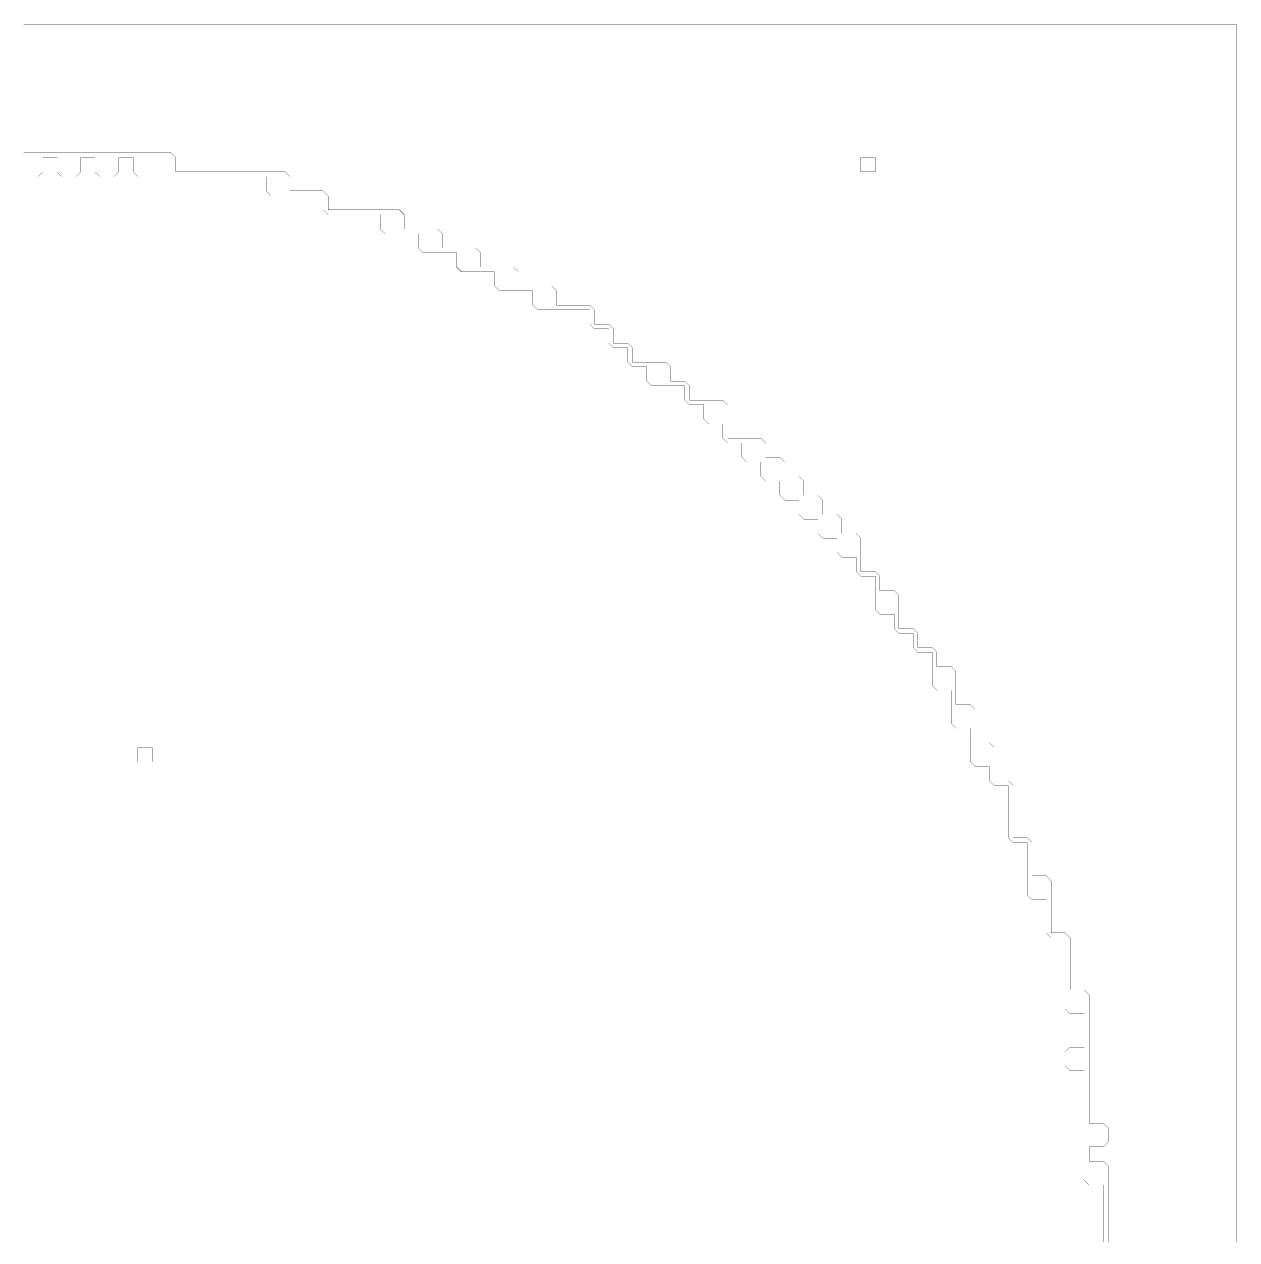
# Model space of a CAD drawing. Header units: metres. Extents: x 0 to 4990, y -4990 to 0.
# Drawn here: x 2501 to 4990, y -2495 to 0 of the extents above; entities that cross this region are included whole.
import ezdxf

# ---------------------------------------------------------------- set-up
doc = ezdxf.new("R2010")
doc.units = ezdxf.units.M
for name, color, linetype in [('conductor', 1, 'Continuous'), ('dielectric', 8, 'Continuous'), ('substrate', 5, 'Continuous')]:
    doc.layers.add(name, color=color, linetype=linetype)

msp = doc.modelspace()

# ---------------------------------------------------------------- linework, layer by layer
at = {"layer": 'conductor', "const_width": 0.5}
msp.add_lwpolyline([(4716.796875, -2500), (4716.796875, -2490.234375), (4716.796875, -2480.46875), (4716.796875, -2470.703125), (4716.796875, -2460.9375), (4716.796875, -2451.171875), (4716.796875, -2441.40625), (4716.796875, -2431.640625), (4716.796875, -2421.875), (4716.796875, -2412.109375), (4716.796875, -2402.34375), (4716.796875, -2392.578125), (4716.796875, -2382.8125), (4707.03125, -2382.8125), (4697.265625, -2382.8125), (4687.5, -2382.8125), (4677.734375, -2373.046875), (4677.734375, -2363.28125), (4677.734375, -2353.515625), (4677.734375, -2343.75), (4677.734375, -2333.984375), (4677.734375, -2324.21875), (4677.734375, -2314.453125), (4677.734375, -2304.6875), (4677.734375, -2294.921875), (4677.734375, -2285.15625), (4677.734375, -2275.390625), (4677.734375, -2265.625), (4677.734375, -2255.859375), (4677.734375, -2246.09375), (4677.734375, -2236.328125), (4677.734375, -2226.5625), (4677.734375, -2216.796875), (4677.734375, -2207.03125), (4677.734375, -2197.265625), (4677.734375, -2187.5), (4677.734375, -2177.734375), (4677.734375, -2167.96875), (4677.734375, -2158.203125), (4677.734375, -2148.4375), (4667.96875, -2148.4375), (4658.203125, -2148.4375), (4648.4375, -2148.4375), (4638.671875, -2138.671875), (4638.671875, -2128.90625), (4638.671875, -2119.140625), (4638.671875, -2109.375), (4648.4375, -2099.609375), (4658.203125, -2099.609375), (4667.96875, -2099.609375), (4677.734375, -2099.609375), (4677.734375, -2089.84375), (4677.734375, -2080.078125), (4677.734375, -2070.3125), (4677.734375, -2060.546875), (4677.734375, -2050.78125), (4677.734375, -2041.015625), (4677.734375, -2031.25), (4667.96875, -2031.25), (4658.203125, -2031.25), (4648.4375, -2031.25), (4638.671875, -2021.484375), (4638.671875, -2011.71875), (4638.671875, -2001.953125), (4638.671875, -1992.1875), (4638.671875, -1982.421875), (4638.671875, -1972.65625), (4638.671875, -1962.890625), (4638.671875, -1953.125), (4638.671875, -1943.359375), (4638.671875, -1933.59375), (4638.671875, -1923.828125), (4638.671875, -1914.0625), (4638.671875, -1904.296875), (4638.671875, -1894.53125), (4638.671875, -1884.765625), (4638.671875, -1875), (4628.90625, -1875), (4619.140625, -1875), (4609.375, -1875), (4599.609375, -1865.234375), (4599.609375, -1855.46875), (4599.609375, -1845.703125), (4599.609375, -1835.9375), (4599.609375, -1826.171875), (4599.609375, -1816.40625), (4599.609375, -1806.640625), (4599.609375, -1796.875), (4589.84375, -1796.875), (4580.078125, -1796.875), (4570.3125, -1796.875), (4560.546875, -1787.109375), (4560.546875, -1777.34375), (4560.546875, -1767.578125), (4560.546875, -1757.8125), (4560.546875, -1748.046875), (4560.546875, -1738.28125), (4560.546875, -1728.515625), (4560.546875, -1718.75), (4560.546875, -1708.984375), (4560.546875, -1699.21875), (4560.546875, -1689.453125), (4560.546875, -1679.6875), (4550.78125, -1679.6875), (4541.015625, -1679.6875), (4531.25, -1679.6875), (4521.484375, -1669.921875), (4521.484375, -1660.15625), (4521.484375, -1650.390625), (4521.484375, -1640.625), (4521.484375, -1630.859375), (4521.484375, -1621.09375), (4521.484375, -1611.328125), (4521.484375, -1601.5625), (4521.484375, -1591.796875), (4521.484375, -1582.03125), (4521.484375, -1572.265625), (4521.484375, -1562.5), (4511.71875, -1562.5), (4501.953125, -1562.5), (4492.1875, -1562.5), (4482.421875, -1552.734375), (4482.421875, -1542.96875), (4482.421875, -1533.203125), (4482.421875, -1523.4375), (4472.65625, -1523.4375), (4462.890625, -1523.4375), (4453.125, -1523.4375), (4443.359375, -1513.671875), (4443.359375, -1503.90625), (4443.359375, -1494.140625), (4443.359375, -1484.375), (4443.359375, -1474.609375), (4443.359375, -1464.84375), (4443.359375, -1455.078125), (4443.359375, -1445.3125), (4433.59375, -1445.3125), (4423.828125, -1445.3125), (4414.0625, -1445.3125), (4404.296875, -1435.546875), (4404.296875, -1425.78125), (4404.296875, -1416.015625), (4404.296875, -1406.25), (4404.296875, -1396.484375), (4404.296875, -1386.71875), (4404.296875, -1376.953125), (4404.296875, -1367.1875), (4394.53125, -1367.1875), (4384.765625, -1367.1875), (4375, -1367.1875), (4365.234375, -1357.421875), (4365.234375, -1347.65625), (4365.234375, -1337.890625), (4365.234375, -1328.125), (4365.234375, -1318.359375), (4365.234375, -1308.59375), (4365.234375, -1298.828125), (4365.234375, -1289.0625), (4355.46875, -1289.0625), (4345.703125, -1289.0625), (4335.9375, -1289.0625), (4326.171875, -1279.296875), (4326.171875, -1269.53125), (4326.171875, -1259.765625), (4326.171875, -1250), (4316.40625, -1250), (4306.640625, -1250), (4296.875, -1250), (4287.109375, -1240.234375), (4287.109375, -1230.46875), (4287.109375, -1220.703125), (4287.109375, -1210.9375), (4277.34375, -1210.9375), (4267.578125, -1210.9375), (4257.8125, -1210.9375), (4248.046875, -1201.171875), (4248.046875, -1191.40625), (4248.046875, -1181.640625), (4248.046875, -1171.875), (4248.046875, -1162.109375), (4248.046875, -1152.34375), (4248.046875, -1142.578125), (4248.046875, -1132.8125), (4238.28125, -1132.8125), (4228.515625, -1132.8125), (4218.75, -1132.8125), (4208.984375, -1123.046875), (4208.984375, -1113.28125), (4208.984375, -1103.515625), (4208.984375, -1093.75), (4199.21875, -1093.75), (4189.453125, -1093.75), (4179.6875, -1093.75), (4169.921875, -1083.984375), (4169.921875, -1074.21875), (4169.921875, -1064.453125), (4169.921875, -1054.6875), (4160.15625, -1054.6875), (4150.390625, -1054.6875), (4140.625, -1054.6875), (4130.859375, -1044.921875), (4130.859375, -1035.15625), (4130.859375, -1025.390625), (4130.859375, -1015.625), (4121.09375, -1015.625), (4111.328125, -1015.625), (4101.5625, -1015.625), (4091.796875, -1005.859375), (4091.796875, -996.09375), (4091.796875, -986.328125), (4091.796875, -976.5625), (4082.03125, -976.5625), (4072.265625, -976.5625), (4062.5, -976.5625), (4052.734375, -966.796875), (4052.734375, -957.03125), (4052.734375, -947.265625), (4052.734375, -937.5), (4042.96875, -937.5), (4033.203125, -937.5), (4023.4375, -937.5), (4013.671875, -927.734375), (4013.671875, -917.96875), (4013.671875, -908.203125), (4013.671875, -898.4375), (4003.90625, -898.4375), (3994.140625, -898.4375), (3984.375, -898.4375), (3974.609375, -888.671875), (3974.609375, -878.90625), (3974.609375, -869.140625), (3974.609375, -859.375), (3964.84375, -859.375), (3955.078125, -859.375), (3945.3125, -859.375), (3935.546875, -849.609375), (3935.546875, -839.84375), (3935.546875, -830.078125), (3935.546875, -820.3125), (3925.78125, -820.3125), (3916.015625, -820.3125), (3906.25, -820.3125), (3896.484375, -810.546875), (3896.484375, -800.78125), (3896.484375, -791.015625), (3896.484375, -781.25), (3886.71875, -781.25), (3876.953125, -781.25), (3867.1875, -781.25), (3857.421875, -771.484375), (3857.421875, -761.71875), (3857.421875, -751.953125), (3857.421875, -742.1875), (3847.65625, -742.1875), (3837.890625, -742.1875), (3828.125, -742.1875), (3818.359375, -742.1875), (3808.59375, -742.1875), (3798.828125, -742.1875), (3789.0625, -742.1875), (3779.296875, -732.421875), (3779.296875, -722.65625), (3779.296875, -712.890625), (3779.296875, -703.125), (3769.53125, -703.125), (3759.765625, -703.125), (3750, -703.125), (3740.234375, -693.359375), (3740.234375, -683.59375), (3740.234375, -673.828125), (3740.234375, -664.0625), (3730.46875, -664.0625), (3720.703125, -664.0625), (3710.9375, -664.0625), (3701.171875, -654.296875), (3701.171875, -644.53125), (3701.171875, -634.765625), (3701.171875, -625), (3691.40625, -625), (3681.640625, -625), (3671.875, -625), (3662.109375, -615.234375), (3662.109375, -605.46875), (3662.109375, -595.703125), (3662.109375, -585.9375), (3652.34375, -585.9375), (3642.578125, -585.9375), (3632.8125, -585.9375), (3623.046875, -585.9375), (3613.28125, -585.9375), (3603.515625, -585.9375), (3593.75, -585.9375), (3583.984375, -585.9375), (3574.21875, -585.9375), (3564.453125, -585.9375), (3554.6875, -585.9375), (3544.921875, -576.171875), (3544.921875, -566.40625), (3544.921875, -556.640625), (3544.921875, -546.875), (3535.15625, -546.875), (3525.390625, -546.875), (3515.625, -546.875), (3505.859375, -546.875), (3496.09375, -546.875), (3486.328125, -546.875), (3476.5625, -546.875), (3466.796875, -537.109375), (3466.796875, -527.34375), (3466.796875, -517.578125), (3466.796875, -507.8125), (3457.03125, -507.8125), (3447.265625, -507.8125), (3437.5, -507.8125), (3427.734375, -507.8125), (3417.96875, -507.8125), (3408.203125, -507.8125), (3398.4375, -507.8125), (3388.671875, -498.046875), (3388.671875, -488.28125), (3388.671875, -478.515625), (3388.671875, -468.75), (3378.90625, -468.75), (3369.140625, -468.75), (3359.375, -468.75), (3349.609375, -468.75), (3339.84375, -468.75), (3330.078125, -468.75), (3320.3125, -468.75), (3310.546875, -458.984375), (3310.546875, -449.21875), (3310.546875, -439.453125), (3310.546875, -429.6875), (3300.78125, -429.6875), (3291.015625, -429.6875), (3281.25, -429.6875), (3271.484375, -429.6875), (3261.71875, -429.6875), (3251.953125, -429.6875), (3242.1875, -429.6875), (3232.421875, -419.921875), (3232.421875, -410.15625), (3232.421875, -400.390625), (3232.421875, -390.625), (3222.65625, -390.625), (3212.890625, -390.625), (3203.125, -390.625), (3193.359375, -390.625), (3183.59375, -390.625), (3173.828125, -390.625), (3164.0625, -390.625), (3154.296875, -390.625), (3144.53125, -390.625), (3134.765625, -390.625), (3125, -390.625), (3115.234375, -380.859375), (3115.234375, -371.09375), (3115.234375, -361.328125), (3115.234375, -351.5625), (3105.46875, -351.5625), (3095.703125, -351.5625), (3085.9375, -351.5625), (3076.171875, -351.5625), (3066.40625, -351.5625), (3056.640625, -351.5625), (3046.875, -351.5625), (3037.109375, -351.5625), (3027.34375, -351.5625), (3017.578125, -351.5625), (3007.8125, -351.5625), (2998.046875, -341.796875), (2998.046875, -332.03125), (2998.046875, -322.265625), (2998.046875, -312.5), (2988.28125, -312.5), (2978.515625, -312.5), (2968.75, -312.5), (2958.984375, -312.5), (2949.21875, -312.5), (2939.453125, -312.5), (2929.6875, -312.5), (2919.921875, -312.5), (2910.15625, -312.5), (2900.390625, -312.5), (2890.625, -312.5), (2880.859375, -312.5), (2871.09375, -312.5), (2861.328125, -312.5), (2851.5625, -312.5), (2841.796875, -312.5), (2832.03125, -312.5), (2822.265625, -312.5), (2812.5, -312.5), (2802.734375, -312.5), (2792.96875, -312.5), (2783.203125, -312.5), (2773.4375, -312.5), (2763.671875, -312.5), (2753.90625, -312.5), (2744.140625, -312.5), (2734.375, -312.5), (2724.609375, -302.734375), (2724.609375, -292.96875), (2724.609375, -283.203125), (2724.609375, -273.4375), (2714.84375, -273.4375), (2705.078125, -273.4375), (2695.3125, -273.4375), (2695.3125, -283.203125), (2695.3125, -292.96875), (2695.3125, -302.734375), (2685.546875, -312.5), (2675.78125, -312.5), (2666.015625, -312.5), (2656.25, -312.5), (2646.484375, -302.734375), (2646.484375, -292.96875), (2646.484375, -283.203125), (2646.484375, -273.4375), (2636.71875, -273.4375), (2626.953125, -273.4375), (2617.1875, -273.4375), (2617.1875, -283.203125), (2617.1875, -292.96875), (2617.1875, -302.734375), (2607.421875, -312.5), (2597.65625, -312.5), (2587.890625, -312.5), (2578.125, -312.5), (2568.359375, -302.734375), (2568.359375, -292.96875), (2568.359375, -283.203125), (2568.359375, -273.4375), (2558.59375, -273.4375), (2548.828125, -273.4375), (2539.0625, -273.4375), (2539.0625, -283.203125), (2539.0625, -292.96875), (2539.0625, -302.734375), (2529.296875, -312.5), (2519.53125, -312.5), (2509.765625, -312.5), (2500, -312.5)], dxfattribs=at)
at = {"layer": 'dielectric', "const_width": 0.5}
msp.add_lwpolyline([(4218.75, -273.4375), (4218.75, -283.203125), (4218.75, -292.96875), (4218.75, -302.734375), (4228.515625, -302.734375), (4238.28125, -302.734375), (4248.046875, -302.734375), (4248.046875, -292.96875), (4248.046875, -283.203125), (4248.046875, -273.4375), (4238.28125, -273.4375), (4228.515625, -273.4375)], close=True, dxfattribs=at)
at = {"layer": 'substrate', "const_width": 0.5}
for points in [[(4990.234375, -2500), (4990.234375, -2490.234375), (4990.234375, -2480.46875), (4990.234375, -2470.703125), (4990.234375, -2460.9375), (4990.234375, -2451.171875), (4990.234375, -2441.40625), (4990.234375, -2431.640625), (4990.234375, -2421.875), (4990.234375, -2412.109375), (4990.234375, -2402.34375), (4990.234375, -2392.578125), (4990.234375, -2382.8125), (4990.234375, -2373.046875), (4990.234375, -2363.28125), (4990.234375, -2353.515625), (4990.234375, -2343.75), (4990.234375, -2333.984375), (4990.234375, -2324.21875), (4990.234375, -2314.453125), (4990.234375, -2304.6875), (4990.234375, -2294.921875), (4990.234375, -2285.15625), (4990.234375, -2275.390625), (4990.234375, -2265.625), (4990.234375, -2255.859375), (4990.234375, -2246.09375), (4990.234375, -2236.328125), (4990.234375, -2226.5625), (4990.234375, -2216.796875), (4990.234375, -2207.03125), (4990.234375, -2197.265625), (4990.234375, -2187.5), (4990.234375, -2177.734375), (4990.234375, -2167.96875), (4990.234375, -2158.203125), (4990.234375, -2148.4375), (4990.234375, -2138.671875), (4990.234375, -2128.90625), (4990.234375, -2119.140625), (4990.234375, -2109.375), (4990.234375, -2099.609375), (4990.234375, -2089.84375), (4990.234375, -2080.078125), (4990.234375, -2070.3125), (4990.234375, -2060.546875), (4990.234375, -2050.78125), (4990.234375, -2041.015625), (4990.234375, -2031.25), (4990.234375, -2021.484375), (4990.234375, -2011.71875), (4990.234375, -2001.953125), (4990.234375, -1992.1875), (4990.234375, -1982.421875), (4990.234375, -1972.65625), (4990.234375, -1962.890625), (4990.234375, -1953.125), (4990.234375, -1943.359375), (4990.234375, -1933.59375), (4990.234375, -1923.828125), (4990.234375, -1914.0625), (4990.234375, -1904.296875), (4990.234375, -1894.53125), (4990.234375, -1884.765625), (4990.234375, -1875), (4990.234375, -1865.234375), (4990.234375, -1855.46875), (4990.234375, -1845.703125), (4990.234375, -1835.9375), (4990.234375, -1826.171875), (4990.234375, -1816.40625), (4990.234375, -1806.640625), (4990.234375, -1796.875), (4990.234375, -1787.109375), (4990.234375, -1777.34375), (4990.234375, -1767.578125), (4990.234375, -1757.8125), (4990.234375, -1748.046875), (4990.234375, -1738.28125), (4990.234375, -1728.515625), (4990.234375, -1718.75), (4990.234375, -1708.984375), (4990.234375, -1699.21875), (4990.234375, -1689.453125), (4990.234375, -1679.6875), (4990.234375, -1669.921875), (4990.234375, -1660.15625), (4990.234375, -1650.390625), (4990.234375, -1640.625), (4990.234375, -1630.859375), (4990.234375, -1621.09375), (4990.234375, -1611.328125), (4990.234375, -1601.5625), (4990.234375, -1591.796875), (4990.234375, -1582.03125), (4990.234375, -1572.265625), (4990.234375, -1562.5), (4990.234375, -1552.734375), (4990.234375, -1542.96875), (4990.234375, -1533.203125), (4990.234375, -1523.4375), (4990.234375, -1513.671875), (4990.234375, -1503.90625), (4990.234375, -1494.140625), (4990.234375, -1484.375), (4990.234375, -1474.609375), (4990.234375, -1464.84375), (4990.234375, -1455.078125), (4990.234375, -1445.3125), (4990.234375, -1435.546875), (4990.234375, -1425.78125), (4990.234375, -1416.015625), (4990.234375, -1406.25), (4990.234375, -1396.484375), (4990.234375, -1386.71875), (4990.234375, -1376.953125), (4990.234375, -1367.1875), (4990.234375, -1357.421875), (4990.234375, -1347.65625), (4990.234375, -1337.890625), (4990.234375, -1328.125), (4990.234375, -1318.359375), (4990.234375, -1308.59375), (4990.234375, -1298.828125), (4990.234375, -1289.0625), (4990.234375, -1279.296875), (4990.234375, -1269.53125), (4990.234375, -1259.765625), (4990.234375, -1250), (4990.234375, -1240.234375), (4990.234375, -1230.46875), (4990.234375, -1220.703125), (4990.234375, -1210.9375), (4990.234375, -1201.171875), (4990.234375, -1191.40625), (4990.234375, -1181.640625), (4990.234375, -1171.875), (4990.234375, -1162.109375), (4990.234375, -1152.34375), (4990.234375, -1142.578125), (4990.234375, -1132.8125), (4990.234375, -1123.046875), (4990.234375, -1113.28125), (4990.234375, -1103.515625), (4990.234375, -1093.75), (4990.234375, -1083.984375), (4990.234375, -1074.21875), (4990.234375, -1064.453125), (4990.234375, -1054.6875), (4990.234375, -1044.921875), (4990.234375, -1035.15625), (4990.234375, -1025.390625), (4990.234375, -1015.625), (4990.234375, -1005.859375), (4990.234375, -996.09375), (4990.234375, -986.328125), (4990.234375, -976.5625), (4990.234375, -966.796875), (4990.234375, -957.03125), (4990.234375, -947.265625), (4990.234375, -937.5), (4990.234375, -927.734375), (4990.234375, -917.96875), (4990.234375, -908.203125), (4990.234375, -898.4375), (4990.234375, -888.671875), (4990.234375, -878.90625), (4990.234375, -869.140625), (4990.234375, -859.375), (4990.234375, -849.609375), (4990.234375, -839.84375), (4990.234375, -830.078125), (4990.234375, -820.3125), (4990.234375, -810.546875), (4990.234375, -800.78125), (4990.234375, -791.015625), (4990.234375, -781.25), (4990.234375, -771.484375), (4990.234375, -761.71875), (4990.234375, -751.953125), (4990.234375, -742.1875), (4990.234375, -732.421875), (4990.234375, -722.65625), (4990.234375, -712.890625), (4990.234375, -703.125), (4990.234375, -693.359375), (4990.234375, -683.59375), (4990.234375, -673.828125), (4990.234375, -664.0625), (4990.234375, -654.296875), (4990.234375, -644.53125), (4990.234375, -634.765625), (4990.234375, -625), (4990.234375, -615.234375), (4990.234375, -605.46875), (4990.234375, -595.703125), (4990.234375, -585.9375), (4990.234375, -576.171875), (4990.234375, -566.40625), (4990.234375, -556.640625), (4990.234375, -546.875), (4990.234375, -537.109375), (4990.234375, -527.34375), (4990.234375, -517.578125), (4990.234375, -507.8125), (4990.234375, -498.046875), (4990.234375, -488.28125), (4990.234375, -478.515625), (4990.234375, -468.75), (4990.234375, -458.984375), (4990.234375, -449.21875), (4990.234375, -439.453125), (4990.234375, -429.6875), (4990.234375, -419.921875), (4990.234375, -410.15625), (4990.234375, -400.390625), (4990.234375, -390.625), (4990.234375, -380.859375), (4990.234375, -371.09375), (4990.234375, -361.328125), (4990.234375, -351.5625), (4990.234375, -341.796875), (4990.234375, -332.03125), (4990.234375, -322.265625), (4990.234375, -312.5), (4990.234375, -302.734375), (4990.234375, -292.96875), (4990.234375, -283.203125), (4990.234375, -273.4375), (4990.234375, -263.671875), (4990.234375, -253.90625), (4990.234375, -244.140625), (4990.234375, -234.375), (4990.234375, -224.609375), (4990.234375, -214.84375), (4990.234375, -205.078125), (4990.234375, -195.3125), (4990.234375, -185.546875), (4990.234375, -175.78125), (4990.234375, -166.015625), (4990.234375, -156.25), (4990.234375, -146.484375), (4990.234375, -136.71875), (4990.234375, -126.953125), (4990.234375, -117.1875), (4990.234375, -107.421875), (4990.234375, -97.65625), (4990.234375, -87.890625), (4990.234375, -78.125), (4990.234375, -68.359375), (4990.234375, -58.59375), (4990.234375, -48.828125), (4990.234375, -39.0625), (4990.234375, -29.296875), (4990.234375, -19.53125), (4990.234375, -9.765625), (4990.234375, 0), (4980.46875, 0), (4970.703125, 0), (4960.9375, 0), (4951.171875, 0), (4941.40625, 0), (4931.640625, 0), (4921.875, 0), (4912.109375, 0), (4902.34375, 0), (4892.578125, 0), (4882.8125, 0), (4873.046875, 0), (4863.28125, 0), (4853.515625, 0), (4843.75, 0), (4833.984375, 0), (4824.21875, 0), (4814.453125, 0), (4804.6875, 0), (4794.921875, 0), (4785.15625, 0), (4775.390625, 0), (4765.625, 0), (4755.859375, 0), (4746.09375, 0), (4736.328125, 0), (4726.5625, 0), (4716.796875, 0), (4707.03125, 0), (4697.265625, 0), (4687.5, 0), (4677.734375, 0), (4667.96875, 0), (4658.203125, 0), (4648.4375, 0), (4638.671875, 0), (4628.90625, 0), (4619.140625, 0), (4609.375, 0), (4599.609375, 0), (4589.84375, 0), (4580.078125, 0), (4570.3125, 0), (4560.546875, 0), (4550.78125, 0), (4541.015625, 0), (4531.25, 0), (4521.484375, 0), (4511.71875, 0), (4501.953125, 0), (4492.1875, 0), (4482.421875, 0), (4472.65625, 0), (4462.890625, 0), (4453.125, 0), (4443.359375, 0), (4433.59375, 0), (4423.828125, 0), (4414.0625, 0), (4404.296875, 0), (4394.53125, 0), (4384.765625, 0), (4375, 0), (4365.234375, 0), (4355.46875, 0), (4345.703125, 0), (4335.9375, 0), (4326.171875, 0), (4316.40625, 0), (4306.640625, 0), (4296.875, 0), (4287.109375, 0), (4277.34375, 0), (4267.578125, 0), (4257.8125, 0), (4248.046875, 0), (4238.28125, 0), (4228.515625, 0), (4218.75, 0), (4208.984375, 0), (4199.21875, 0), (4189.453125, 0), (4179.6875, 0), (4169.921875, 0), (4160.15625, 0), (4150.390625, 0), (4140.625, 0), (4130.859375, 0), (4121.09375, 0), (4111.328125, 0), (4101.5625, 0), (4091.796875, 0), (4082.03125, 0), (4072.265625, 0), (4062.5, 0), (4052.734375, 0), (4042.96875, 0), (4033.203125, 0), (4023.4375, 0), (4013.671875, 0), (4003.90625, 0), (3994.140625, 0), (3984.375, 0), (3974.609375, 0), (3964.84375, 0), (3955.078125, 0), (3945.3125, 0), (3935.546875, 0), (3925.78125, 0), (3916.015625, 0), (3906.25, 0), (3896.484375, 0), (3886.71875, 0), (3876.953125, 0), (3867.1875, 0), (3857.421875, 0), (3847.65625, 0), (3837.890625, 0), (3828.125, 0), (3818.359375, 0), (3808.59375, 0), (3798.828125, 0), (3789.0625, 0), (3779.296875, 0), (3769.53125, 0), (3759.765625, 0), (3750, 0), (3740.234375, 0), (3730.46875, 0), (3720.703125, 0), (3710.9375, 0), (3701.171875, 0), (3691.40625, 0), (3681.640625, 0), (3671.875, 0), (3662.109375, 0), (3652.34375, 0), (3642.578125, 0), (3632.8125, 0), (3623.046875, 0), (3613.28125, 0), (3603.515625, 0), (3593.75, 0), (3583.984375, 0), (3574.21875, 0), (3564.453125, 0), (3554.6875, 0), (3544.921875, 0), (3535.15625, 0), (3525.390625, 0), (3515.625, 0), (3505.859375, 0), (3496.09375, 0), (3486.328125, 0), (3476.5625, 0), (3466.796875, 0), (3457.03125, 0), (3447.265625, 0), (3437.5, 0), (3427.734375, 0), (3417.96875, 0), (3408.203125, 0), (3398.4375, 0), (3388.671875, 0), (3378.90625, 0), (3369.140625, 0), (3359.375, 0), (3349.609375, 0), (3339.84375, 0), (3330.078125, 0), (3320.3125, 0), (3310.546875, 0), (3300.78125, 0), (3291.015625, 0), (3281.25, 0), (3271.484375, 0), (3261.71875, 0), (3251.953125, 0), (3242.1875, 0), (3232.421875, 0), (3222.65625, 0), (3212.890625, 0), (3203.125, 0), (3193.359375, 0), (3183.59375, 0), (3173.828125, 0), (3164.0625, 0), (3154.296875, 0), (3144.53125, 0), (3134.765625, 0), (3125, 0), (3115.234375, 0), (3105.46875, 0), (3095.703125, 0), (3085.9375, 0), (3076.171875, 0), (3066.40625, 0), (3056.640625, 0), (3046.875, 0), (3037.109375, 0), (3027.34375, 0), (3017.578125, 0), (3007.8125, 0), (2998.046875, 0), (2988.28125, 0), (2978.515625, 0), (2968.75, 0), (2958.984375, 0), (2949.21875, 0), (2939.453125, 0), (2929.6875, 0), (2919.921875, 0), (2910.15625, 0), (2900.390625, 0), (2890.625, 0), (2880.859375, 0), (2871.09375, 0), (2861.328125, 0), (2851.5625, 0), (2841.796875, 0), (2832.03125, 0), (2822.265625, 0), (2812.5, 0), (2802.734375, 0), (2792.96875, 0), (2783.203125, 0), (2773.4375, 0), (2763.671875, 0), (2753.90625, 0), (2744.140625, 0), (2734.375, 0), (2724.609375, 0), (2714.84375, 0), (2705.078125, 0), (2695.3125, 0), (2685.546875, 0), (2675.78125, 0), (2666.015625, 0), (2656.25, 0), (2646.484375, 0), (2636.71875, 0), (2626.953125, 0), (2617.1875, 0), (2607.421875, 0), (2597.65625, 0), (2587.890625, 0), (2578.125, 0), (2568.359375, 0), (2558.59375, 0), (2548.828125, 0), (2539.0625, 0), (2529.296875, 0), (2519.53125, 0), (2509.765625, 0), (2500, 0)], [(2500, -263.671875), (2509.765625, -263.671875), (2519.53125, -263.671875), (2529.296875, -263.671875), (2539.0625, -263.671875), (2548.828125, -263.671875), (2558.59375, -263.671875), (2568.359375, -263.671875), (2578.125, -263.671875), (2587.890625, -263.671875), (2597.65625, -263.671875), (2607.421875, -263.671875), (2617.1875, -263.671875), (2626.953125, -263.671875), (2636.71875, -263.671875), (2646.484375, -263.671875), (2656.25, -263.671875), (2666.015625, -263.671875), (2675.78125, -263.671875), (2685.546875, -263.671875), (2695.3125, -263.671875), (2705.078125, -263.671875), (2714.84375, -263.671875), (2724.609375, -263.671875), (2734.375, -263.671875), (2744.140625, -263.671875), (2753.90625, -263.671875), (2763.671875, -263.671875), (2773.4375, -263.671875), (2783.203125, -263.671875), (2792.96875, -263.671875), (2802.734375, -263.671875), (2812.5, -273.4375), (2812.5, -283.203125), (2812.5, -292.96875), (2812.5, -302.734375), (2822.265625, -302.734375), (2832.03125, -302.734375), (2841.796875, -302.734375), (2851.5625, -302.734375), (2861.328125, -302.734375), (2871.09375, -302.734375), (2880.859375, -302.734375), (2890.625, -302.734375), (2900.390625, -302.734375), (2910.15625, -302.734375), (2919.921875, -302.734375), (2929.6875, -302.734375), (2939.453125, -302.734375), (2949.21875, -302.734375), (2958.984375, -302.734375), (2968.75, -302.734375), (2978.515625, -302.734375), (2988.28125, -302.734375), (2998.046875, -302.734375), (3007.8125, -302.734375), (3017.578125, -302.734375), (3027.34375, -302.734375), (3037.109375, -302.734375), (3046.875, -312.5), (3046.875, -322.265625), (3046.875, -332.03125), (3046.875, -341.796875), (3056.640625, -341.796875), (3066.40625, -341.796875), (3076.171875, -341.796875), (3085.9375, -341.796875), (3095.703125, -341.796875), (3105.46875, -341.796875), (3115.234375, -341.796875), (3125, -351.5625), (3125, -361.328125), (3125, -371.09375), (3125, -380.859375), (3134.765625, -380.859375), (3144.53125, -380.859375), (3154.296875, -380.859375), (3164.0625, -380.859375), (3173.828125, -380.859375), (3183.59375, -380.859375), (3193.359375, -380.859375), (3203.125, -380.859375), (3212.890625, -380.859375), (3222.65625, -380.859375), (3232.421875, -380.859375), (3242.1875, -380.859375), (3251.953125, -380.859375), (3261.71875, -380.859375), (3271.484375, -380.859375), (3281.25, -390.625), (3281.25, -400.390625), (3281.25, -410.15625), (3281.25, -419.921875), (3291.015625, -419.921875), (3300.78125, -419.921875), (3310.546875, -419.921875), (3320.3125, -419.921875), (3330.078125, -419.921875), (3339.84375, -419.921875), (3349.609375, -419.921875), (3359.375, -429.6875), (3359.375, -439.453125), (3359.375, -449.21875), (3359.375, -458.984375), (3369.140625, -458.984375), (3378.90625, -458.984375), (3388.671875, -458.984375), (3398.4375, -458.984375), (3408.203125, -458.984375), (3417.96875, -458.984375), (3427.734375, -458.984375), (3437.5, -468.75), (3437.5, -478.515625), (3437.5, -488.28125), (3437.5, -498.046875), (3447.265625, -498.046875), (3457.03125, -498.046875), (3466.796875, -498.046875), (3476.5625, -498.046875), (3486.328125, -498.046875), (3496.09375, -498.046875), (3505.859375, -498.046875), (3515.625, -507.8125), (3515.625, -517.578125), (3515.625, -527.34375), (3515.625, -537.109375), (3525.390625, -537.109375), (3535.15625, -537.109375), (3544.921875, -537.109375), (3554.6875, -537.109375), (3564.453125, -537.109375), (3574.21875, -537.109375), (3583.984375, -537.109375), (3593.75, -546.875), (3593.75, -556.640625), (3593.75, -566.40625), (3593.75, -576.171875), (3603.515625, -576.171875), (3613.28125, -576.171875), (3623.046875, -576.171875), (3632.8125, -576.171875), (3642.578125, -576.171875), (3652.34375, -576.171875), (3662.109375, -576.171875), (3671.875, -585.9375), (3671.875, -595.703125), (3671.875, -605.46875), (3671.875, -615.234375), (3681.640625, -615.234375), (3691.40625, -615.234375), (3701.171875, -615.234375), (3710.9375, -625), (3710.9375, -634.765625), (3710.9375, -644.53125), (3710.9375, -654.296875), (3720.703125, -654.296875), (3730.46875, -654.296875), (3740.234375, -654.296875), (3750, -664.0625), (3750, -673.828125), (3750, -683.59375), (3750, -693.359375), (3759.765625, -693.359375), (3769.53125, -693.359375), (3779.296875, -693.359375), (3789.0625, -693.359375), (3798.828125, -693.359375), (3808.59375, -693.359375), (3818.359375, -693.359375), (3828.125, -703.125), (3828.125, -712.890625), (3828.125, -722.65625), (3828.125, -732.421875), (3837.890625, -732.421875), (3847.65625, -732.421875), (3857.421875, -732.421875), (3867.1875, -742.1875), (3867.1875, -751.953125), (3867.1875, -761.71875), (3867.1875, -771.484375), (3876.953125, -771.484375), (3886.71875, -771.484375), (3896.484375, -771.484375), (3906.25, -771.484375), (3916.015625, -771.484375), (3925.78125, -771.484375), (3935.546875, -771.484375), (3945.3125, -781.25), (3945.3125, -791.015625), (3945.3125, -800.78125), (3945.3125, -810.546875), (3945.3125, -820.3125), (3945.3125, -830.078125), (3945.3125, -839.84375), (3945.3125, -849.609375), (3955.078125, -849.609375), (3964.84375, -849.609375), (3974.609375, -849.609375), (3984.375, -849.609375), (3994.140625, -849.609375), (4003.90625, -849.609375), (4013.671875, -849.609375), (4023.4375, -859.375), (4023.4375, -869.140625), (4023.4375, -878.90625), (4023.4375, -888.671875), (4033.203125, -888.671875), (4042.96875, -888.671875), (4052.734375, -888.671875), (4062.5, -898.4375), (4062.5, -908.203125), (4062.5, -917.96875), (4062.5, -927.734375), (4072.265625, -927.734375), (4082.03125, -927.734375), (4091.796875, -927.734375), (4101.5625, -937.5), (4101.5625, -947.265625), (4101.5625, -957.03125), (4101.5625, -966.796875), (4111.328125, -966.796875), (4121.09375, -966.796875), (4130.859375, -966.796875), (4140.625, -976.5625), (4140.625, -986.328125), (4140.625, -996.09375), (4140.625, -1005.859375), (4150.390625, -1005.859375), (4160.15625, -1005.859375), (4169.921875, -1005.859375), (4179.6875, -1015.625), (4179.6875, -1025.390625), (4179.6875, -1035.15625), (4179.6875, -1044.921875), (4189.453125, -1044.921875), (4199.21875, -1044.921875), (4208.984375, -1044.921875), (4218.75, -1054.6875), (4218.75, -1064.453125), (4218.75, -1074.21875), (4218.75, -1083.984375), (4218.75, -1093.75), (4218.75, -1103.515625), (4218.75, -1113.28125), (4218.75, -1123.046875), (4228.515625, -1123.046875), (4238.28125, -1123.046875), (4248.046875, -1123.046875), (4257.8125, -1132.8125), (4257.8125, -1142.578125), (4257.8125, -1152.34375), (4257.8125, -1162.109375), (4267.578125, -1162.109375), (4277.34375, -1162.109375), (4287.109375, -1162.109375), (4296.875, -1171.875), (4296.875, -1181.640625), (4296.875, -1191.40625), (4296.875, -1201.171875), (4296.875, -1210.9375), (4296.875, -1220.703125), (4296.875, -1230.46875), (4296.875, -1240.234375), (4306.640625, -1240.234375), (4316.40625, -1240.234375), (4326.171875, -1240.234375), (4335.9375, -1250), (4335.9375, -1259.765625), (4335.9375, -1269.53125), (4335.9375, -1279.296875), (4345.703125, -1279.296875), (4355.46875, -1279.296875), (4365.234375, -1279.296875), (4375, -1289.0625), (4375, -1298.828125), (4375, -1308.59375), (4375, -1318.359375), (4384.765625, -1318.359375), (4394.53125, -1318.359375), (4404.296875, -1318.359375), (4414.0625, -1328.125), (4414.0625, -1337.890625), (4414.0625, -1347.65625), (4414.0625, -1357.421875), (4414.0625, -1367.1875), (4414.0625, -1376.953125), (4414.0625, -1386.71875), (4414.0625, -1396.484375), (4423.828125, -1396.484375), (4433.59375, -1396.484375), (4443.359375, -1396.484375), (4453.125, -1406.25), (4453.125, -1416.015625), (4453.125, -1425.78125), (4453.125, -1435.546875), (4453.125, -1445.3125), (4453.125, -1455.078125), (4453.125, -1464.84375), (4453.125, -1474.609375), (4462.890625, -1474.609375), (4472.65625, -1474.609375), (4482.421875, -1474.609375), (4492.1875, -1484.375), (4492.1875, -1494.140625), (4492.1875, -1503.90625), (4492.1875, -1513.671875), (4492.1875, -1523.4375), (4492.1875, -1533.203125), (4492.1875, -1542.96875), (4492.1875, -1552.734375), (4501.953125, -1552.734375), (4511.71875, -1552.734375), (4521.484375, -1552.734375), (4531.25, -1562.5), (4531.25, -1572.265625), (4531.25, -1582.03125), (4531.25, -1591.796875), (4531.25, -1601.5625), (4531.25, -1611.328125), (4531.25, -1621.09375), (4531.25, -1630.859375), (4531.25, -1640.625), (4531.25, -1650.390625), (4531.25, -1660.15625), (4531.25, -1669.921875), (4541.015625, -1669.921875), (4550.78125, -1669.921875), (4560.546875, -1669.921875), (4570.3125, -1679.6875), (4570.3125, -1689.453125), (4570.3125, -1699.21875), (4570.3125, -1708.984375), (4570.3125, -1718.75), (4570.3125, -1728.515625), (4570.3125, -1738.28125), (4570.3125, -1748.046875), (4580.078125, -1748.046875), (4589.84375, -1748.046875), (4599.609375, -1748.046875), (4609.375, -1757.8125), (4609.375, -1767.578125), (4609.375, -1777.34375), (4609.375, -1787.109375), (4609.375, -1796.875), (4609.375, -1806.640625), (4609.375, -1816.40625), (4609.375, -1826.171875), (4609.375, -1835.9375), (4609.375, -1845.703125), (4609.375, -1855.46875), (4609.375, -1865.234375), (4619.140625, -1865.234375), (4628.90625, -1865.234375), (4638.671875, -1865.234375), (4648.4375, -1875), (4648.4375, -1884.765625), (4648.4375, -1894.53125), (4648.4375, -1904.296875), (4648.4375, -1914.0625), (4648.4375, -1923.828125), (4648.4375, -1933.59375), (4648.4375, -1943.359375), (4648.4375, -1953.125), (4648.4375, -1962.890625), (4648.4375, -1972.65625), (4648.4375, -1982.421875), (4658.203125, -1982.421875), (4667.96875, -1982.421875), (4677.734375, -1982.421875), (4687.5, -1992.1875), (4687.5, -2001.953125), (4687.5, -2011.71875), (4687.5, -2021.484375), (4687.5, -2031.25), (4687.5, -2041.015625), (4687.5, -2050.78125), (4687.5, -2060.546875), (4687.5, -2070.3125), (4687.5, -2080.078125), (4687.5, -2089.84375), (4687.5, -2099.609375), (4687.5, -2109.375), (4687.5, -2119.140625), (4687.5, -2128.90625), (4687.5, -2138.671875), (4687.5, -2148.4375), (4687.5, -2158.203125), (4687.5, -2167.96875), (4687.5, -2177.734375), (4687.5, -2187.5), (4687.5, -2197.265625), (4687.5, -2207.03125), (4687.5, -2216.796875), (4687.5, -2226.5625), (4687.5, -2236.328125), (4687.5, -2246.09375), (4687.5, -2255.859375), (4697.265625, -2255.859375), (4707.03125, -2255.859375), (4716.796875, -2255.859375), (4726.5625, -2265.625), (4726.5625, -2275.390625), (4726.5625, -2285.15625), (4726.5625, -2294.921875), (4716.796875, -2304.6875), (4707.03125, -2304.6875), (4697.265625, -2304.6875), (4687.5, -2304.6875), (4687.5, -2314.453125), (4687.5, -2324.21875), (4687.5, -2333.984375), (4697.265625, -2333.984375), (4707.03125, -2333.984375), (4716.796875, -2333.984375), (4726.5625, -2343.75), (4726.5625, -2353.515625), (4726.5625, -2363.28125), (4726.5625, -2373.046875), (4726.5625, -2382.8125), (4726.5625, -2392.578125), (4726.5625, -2402.34375), (4726.5625, -2412.109375), (4726.5625, -2421.875), (4726.5625, -2431.640625), (4726.5625, -2441.40625), (4726.5625, -2451.171875), (4726.5625, -2460.9375), (4726.5625, -2470.703125), (4726.5625, -2480.46875), (4726.5625, -2490.234375), (4726.5625, -2500)]]:
    msp.add_lwpolyline(points, dxfattribs=at)
msp.add_lwpolyline([(2734.375, -1484.375), (2734.375, -1494.140625), (2734.375, -1503.90625), (2734.375, -1513.671875), (2744.140625, -1513.671875), (2753.90625, -1513.671875), (2763.671875, -1513.671875), (2763.671875, -1503.90625), (2763.671875, -1494.140625), (2763.671875, -1484.375), (2753.90625, -1484.375), (2744.140625, -1484.375)], close=True, dxfattribs=at)

doc.saveas('drawing.dxf')
